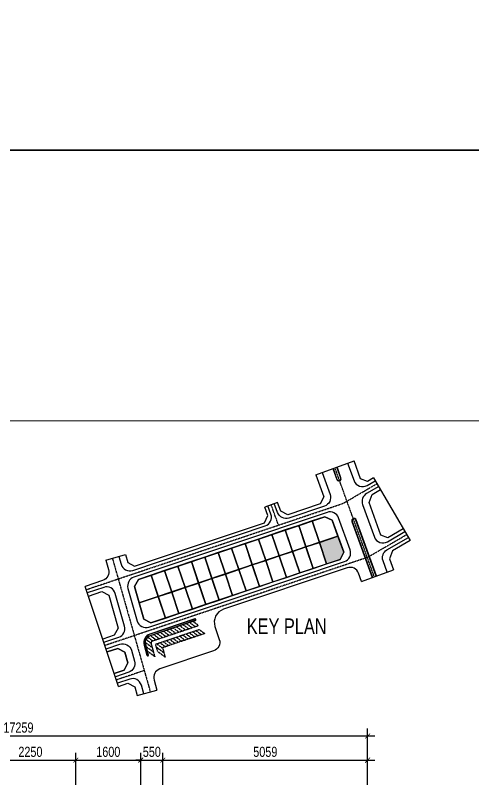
# Model space of a CAD drawing. Header units: millimetres. Extents: x 33748 to 451939, y -263262 to 62681.
# Drawn here: x 191669 to 202985, y -5513 to 13633 of the extents above; entities that cross this region are included whole.
import ezdxf

# ---------------------------------------------------------------- set-up
doc = ezdxf.new("R2010")
doc.units = ezdxf.units.MM
doc.header["$PDMODE"] = 98
doc.linetypes.add('ACAD_ISO10W100', pattern=[18.5, 12, -3, 0.5, -3])
doc.linetypes.add('HIDDEN', pattern=[0.375, 0.25, -0.125])
doc.layers.get('Defpoints').update_dxf_attribs({"color": 202, "lineweight": 13})
doc.layers.add('-CONCRETE', color=1, linetype='Continuous', lineweight=35)
doc.layers.add('-TEXT', color=7, linetype='Continuous', lineweight=15)
for name, color, linetype in [('12. NET DIM', 9, 'Continuous'), ('loKBT', 42, 'Continuous'), ('net in mo', 159, 'Continuous')]:
    doc.layers.add(name, color=color, linetype=linetype)
doc.styles.add('AVANH', font='', dxfattribs={"width": 0.8})
doc.styles.add('kieuchuDim', font='arial.ttf', dxfattribs={"width": 0.75})
doc.styles.get('AVANH').set_extended_font_data('.VnAvantH')
doc.dimstyles.new('C_100A3', dxfattribs={"dimscale": 100, "dimtxt": 2.5, "dimasz": 1.2, "dimexe": 1.8, "dimexo": 0, "dimgap": 0.75, "dimtad": 1, "dimdec": 0, "dimzin": 0, "dimdsep": 46, "dimtxsty": 'AVANH', "dimblk": 'ARCHTICK', "dimcen": 0, "dimdle": 1.8, "dimclrd": 256, "dimclre": 256, "dimclrt": 7, "dimadec": 0, "dimazin": 0, "dimtfac": 0.0001, "dimtdec": 0, "dimtix": 1, "dimtmove": 2, "dimatfit": 3, "dimldrblk": 'ARCHTICK', "dimfxl": 1.8, "dimtolj": 1, "dimtzin": 0, "dimarcsym": 0})

# ---------------------------------------------------------------- blocks, each defined once
blk = doc.blocks.new('A$C50886B07')
at = {"layer": 'loKBT'}
h = blk.add_hatch(color=256, dxfattribs=at)
h.dxf.hatch_style = 1
h.paths.add_polyline_path([(7809, 4921), (7236, 4729), (7459, 4065), (7881, 4207), (7988, 4427)])
for p, q in [((8508, 6692), (8307, 7250)), ((8508, 6692), (8307, 7250)), ((8109, 7179), (8306, 6635)), ((8910, 6727), (8719, 6615)), ((8910, 6727), (8719, 6615)), ((8719, 6615), (8508, 6692)), ((8719, 6615), (8508, 6692)), ((8710, 6489), (8963, 6636))]:
    blk.add_line(p, q)
at = {"linetype": 'ACAD_ISO10W100', "ltscale": 0.75}
for p, q in [((8931, 3671), (7714, 7036)), ((8054, 5985), (9016, 6545)), ((33, 3271), (7860, 5898)), ((5973, 5264), (5746, 5893)), ((8716, 4265), (9931, 4972)), ((843, 4238), (2014, 115))]:
    blk.add_line(p, q, dxfattribs=at)
for points in [[(7122, 6821), (8307, 7250)], [(7122, 6821), (7369, 6139), (7262, 5919), (6266, 5584), (6041, 5693), (5943, 5964)], [(7122, 6821), (7369, 6139), (7262, 5919), (6266, 5584), (6041, 5693), (5943, 5964)], [(8910, 6727), (10036, 4790)], [(9825, 5153), (9348, 4876), (9138, 4952), (8773, 5961), (8864, 6214), (9121, 6363)], [(9825, 5153), (9348, 4876), (9138, 4952), (8773, 5961), (8864, 6214), (9121, 6363)], [(1247, 4353), (1317, 4108), (1530, 3995), (5536, 5339), (5643, 5560), (5548, 5821)], [(1247, 4353), (1317, 4108), (1530, 3995), (5536, 5339), (5643, 5560), (5548, 5821)], [(5943, 5964), (5548, 5821)], [(7014, 5392), (7459, 4065)], [(6184, 5114), (6630, 3786)], [(6599, 5253), (7044, 3926)], [(7809, 4921), (1671, 2861)], [(10036, 4790), (9494, 4474), (9402, 4222), (9524, 3885)], [(641, 4181), (1247, 4353)], [(8536, 3528), (9524, 3885)], [(1036, 285), (0, 3371)], [(100, 3072), (516, 3212), (730, 3099), (1017, 2087), (899, 1863), (546, 1745)], [(100, 3072), (516, 3212), (730, 3099), (1017, 2087), (899, 1863), (546, 1745)], [(902, 683), (1205, 785), (1323, 1009), (1227, 1346), (1014, 1459), (679, 1347)], [(679, 1347), (1014, 1459), (1227, 1346), (1323, 1009), (1205, 785), (902, 683)], [(1036, 285), (1320, 380), (1534, 267), (1610, 0)], [(1610, 0), (2216, 172)]]:
    blk.add_lwpolyline(points)
for points in [[(7648, 7012), (7771, 6672, 1), (7903, 6720), (7780, 7060)], [(7657, 7015), (7779, 6675, 1), (7895, 6717), (7772, 7057)], [(7319, 6893), (7566, 6212, -0.421043), (7391, 5851), (6296, 5484, -0.407417), (5944, 5654), (5844, 5928)], [(9068, 6454), (8694, 6237, 0.362457), (8572, 5899), (8935, 4896, 0.467936), (9339, 4749), (9878, 5063)], [(1045, 4296), (1114, 4054, 0.428104), (1472, 3865), (5566, 5238, 0.421043), (5740, 5599), (5647, 5857)], [(8997, 3694), (8372, 5424, 0.414214), (8282, 5466), (8282, 5466, 0.414214), (8240, 5376), (8865, 3647)], [(8989, 3691), (8363, 5421, 0.414214), (8285, 5458, 0.414214), (8248, 5379), (8874, 3650)], [(9326, 3813), (9201, 4160, -0.362457), (9323, 4497), (9984, 4881)], [(641, 4181), (722, 3894, -0.400458), (542, 3553), (0, 3371)], [(8536, 3528), (8447, 3776, 0.407417), (8094, 3946), (4275, 2664, 0.414214), (4010, 2132), (4144, 1734, -0.414214), (3967, 1379)], [(1220, 2142), (933, 3153, 0.428104), (574, 3342), (67, 3172)], [(2002, 1901, 0.400458), (1822, 1559), (1910, 1248, 0.414214), (1943, 1229, 0.414214), (1961, 1262), (1872, 1574, -0.400458), (2019, 1851), (3404, 2316, 0.414214), (3420, 2349, 0.414214), (3387, 2366), (2002, 1901)], [(579, 1645), (1040, 1800, 0.400458), (1220, 2142)], [(646, 1446), (1072, 1589, -0.428104), (1430, 1400)], [(1430, 1400), (1526, 1063, -0.400458), (1346, 721), (935, 583)], [(3967, 1379), (2308, 823, 0.400458), (2128, 481), (2216, 172)], [(1812, 57), (1737, 321, 0.428104), (1378, 510), (1002, 384)]]:
    blk.add_lwpolyline(points, format="xyb")
for points in [[(1505, 3654, 0.400458), (1324, 3312), (1611, 2301, 0.428104), (1970, 2112), (8010, 4139, 0.421043), (8185, 4500), (7827, 5487, 0.407417), (7475, 5658)], [(2005, 1893, 0.400458), (1830, 1562), (1919, 1250, 0.414214), (1940, 1238, 0.414214), (1952, 1259), (1864, 1571, -0.400458), (2016, 1860), (3401, 2325, 0.414214), (3412, 2347, 0.414214), (3390, 2358)]]:
    blk.add_lwpolyline(points, format="xyb", close=True)
for points in [[(2028, 2242), (1814, 2355), (1527, 3366), (1645, 3590), (7405, 5523), (7631, 5415), (7988, 4427), (7881, 4207)], [(2028, 2242), (1814, 2355), (1527, 3366), (1645, 3590), (7405, 5523), (7631, 5415), (7988, 4427), (7881, 4207)], [(7631, 5415), (7405, 5523), (7014, 5392), (7236, 4729), (7809, 4921)], [(7014, 5392), (6599, 5253), (6822, 4589), (7236, 4729)], [(6184, 5114), (5769, 4975), (5992, 4311), (6407, 4450)], [(6599, 5253), (6184, 5114), (6407, 4450), (6822, 4589)], [(5355, 4835), (4940, 4696), (5163, 4033), (5577, 4172)], [(5769, 4975), (5355, 4835), (5577, 4172), (5992, 4311)], [(7809, 4921), (7236, 4729), (7459, 4065), (7881, 4207), (7988, 4427)], [(4525, 4557), (4110, 4418), (4333, 3754), (4748, 3893)], [(4940, 4696), (4525, 4557), (4748, 3893), (5163, 4033)], [(6822, 4589), (6407, 4450), (6630, 3786), (7044, 3926)], [(7236, 4729), (6822, 4589), (7044, 3926), (7459, 4065)], [(4110, 4418), (3696, 4279), (3918, 3615), (4333, 3754)], [(5992, 4311), (5577, 4172), (5800, 3508), (6215, 3647)], [(6407, 4450), (5992, 4311), (6215, 3647), (6630, 3786)], [(3281, 4139), (2866, 4000), (3089, 3337), (3504, 3476)], [(3696, 4279), (3281, 4139), (3504, 3476), (3918, 3615)], [(5577, 4172), (5163, 4033), (5385, 3369), (5800, 3508)], [(2451, 3861), (2037, 3722), (2259, 3058), (2674, 3197)], [(2866, 4000), (2451, 3861), (2674, 3197), (3089, 3337)], [(4748, 3893), (4333, 3754), (4556, 3091), (4971, 3230)], [(5163, 4033), (4748, 3893), (4971, 3230), (5385, 3369)], [(2037, 3722), (1645, 3590), (1527, 3366), (1671, 2861), (2259, 3058)], [(3918, 3615), (3504, 3476), (3726, 2812), (4141, 2951)], [(4333, 3754), (3918, 3615), (4141, 2951), (4556, 3091)], [(3504, 3476), (3089, 3337), (3312, 2673), (3726, 2812)], [(2674, 3197), (2259, 3058), (2482, 2395), (2897, 2534)], [(3089, 3337), (2674, 3197), (2897, 2534), (3312, 2673)], [(2259, 3058), (1671, 2861), (1814, 2355), (2028, 2242), (2482, 2395)]]:
    blk.add_lwpolyline(points, close=True)
at = {"ltscale": 5}
for points in [[(5355, 4835), (5800, 3508)], [(5769, 4975), (6215, 3647)], [(4525, 4557), (4971, 3230)], [(4940, 4696), (5385, 3369)], [(4110, 4418), (4556, 3091)], [(3281, 4139), (3726, 2812)], [(3696, 4279), (4141, 2951)], [(2451, 3861), (2897, 2534)], [(2866, 4000), (3312, 2673)], [(2037, 3722), (2482, 2395)]]:
    blk.add_lwpolyline(points, dxfattribs=at)
at = {"linetype": 'ACAD_ISO10W100', "ltscale": 0.75}
for points in [[(8716, 4265), (612, 1546)], [(1827, 772), (969, 484)]]:
    blk.add_lwpolyline(points, dxfattribs=at)
at = {"linetype": 'HIDDEN', "ltscale": 5}
blk.add_lwpolyline([(1929, 1373), (2160, 1201), (2041, 1621, -0.400458), (2075, 1686), (3503, 2165), (3332, 2292)], format="xyb", dxfattribs=at)
for points in [[(2928, 2157), (3099, 2029)], [(3029, 2191), (3200, 2063)], [(3130, 2224), (3301, 2097)], [(3231, 2258), (3402, 2131)], [(2243, 1358), (2177, 1591), (3522, 2042), (3693, 1915), (2391, 1478), (2473, 1186), (2243, 1358)], [(2221, 1919), (2392, 1792)], [(2322, 1953), (2493, 1826)], [(2423, 1987), (2594, 1860)], [(2524, 2021), (2695, 1894)], [(2625, 2055), (2796, 1928)], [(2726, 2089), (2897, 1962)], [(2827, 2123), (2998, 1996)], [(3219, 1940), (3390, 1813)], [(3320, 1974), (3491, 1847)], [(3421, 2008), (3592, 1881)], [(1885, 1733), (2042, 1616)], [(1937, 1803), (2089, 1690)], [(2019, 1851), (2190, 1724)], [(2120, 1885), (2291, 1758)], [(2512, 1703), (2683, 1576)], [(2613, 1737), (2784, 1610)], [(2714, 1771), (2885, 1644)], [(2815, 1805), (2986, 1678)], [(2916, 1839), (3087, 1712)], [(3017, 1873), (3188, 1745)], [(3118, 1907), (3289, 1779)], [(1862, 1641), (2081, 1478)], [(1890, 1511), (2121, 1340)], [(2204, 1496), (2434, 1325)], [(2209, 1601), (2395, 1463)], [(2310, 1635), (2481, 1508)], [(2411, 1669), (2582, 1542)]]:
    blk.add_lwpolyline(points, dxfattribs=at)
blk.add_arc((8569, 6731), 280, 199.8843, 300.1907)
at = {"linetype": 'ACAD_ISO10W100', "ltscale": 0.75}
blk.add_arc((7526, 6893), 1050, 288.5515, 300.1907, dxfattribs=at)
blk = doc.blocks.new('_ARCHTICK')
at = {"const_width": 0.15}
blk.add_lwpolyline([(-0.5, -0.5), (0.5, 0.5)], dxfattribs=at)
blk = doc.blocks.new('*D110')
at = {"layer": '12. NET DIM', "lineweight": -2, "transparency": 16777216}
for p, q in [((195312, -5373), (195312, -4583)), ((200370, -5373), (200370, -4583)), ((195132, -4763), (200550, -4763))]:
    blk.add_line(p, q, dxfattribs=at)
at = {"layer": 'Defpoints', "color": 0, "transparency": 16777216}
for p in [(200370, -4763), (195312, -5373), (200370, -5373)]:
    blk.add_point(p, dxfattribs=at)
at = {"layer": '12. NET DIM', "lineweight": -2, "transparency": 16777216, "xscale": 120, "yscale": 120, "zscale": 120, "rotation": 180}
blk.add_blockref('_ARCHTICK', (195312, -4763), dxfattribs=at)
at = {"layer": '12. NET DIM', "lineweight": -2, "transparency": 16777216, "xscale": 120, "yscale": 120, "zscale": 120}
blk.add_blockref('_ARCHTICK', (200370, -4763), dxfattribs=at)
at = {"layer": '12. NET DIM', "color": 7, "transparency": 16777216, "insert": (197841, -4559), "char_height": 250, "attachment_point": 5, "style": 'AVANH'}
blk.add_mtext('\\A1;5059', dxfattribs=at)
blk = doc.blocks.new('*D112')
at = {"layer": '12. NET DIM', "lineweight": -2, "transparency": 16777216}
for p, q in [((183112, -5373), (183112, -3983)), ((200370, -5373), (200370, -3983)), ((182932, -4163), (200550, -4163))]:
    blk.add_line(p, q, dxfattribs=at)
at = {"layer": 'Defpoints', "color": 0, "transparency": 16777216}
for p in [(200370, -4163), (183112, -5373), (200370, -5373)]:
    blk.add_point(p, dxfattribs=at)
at = {"layer": '12. NET DIM', "lineweight": -2, "transparency": 16777216, "xscale": 120, "yscale": 120, "zscale": 120, "rotation": 180}
blk.add_blockref('_ARCHTICK', (183112, -4163), dxfattribs=at)
at = {"layer": '12. NET DIM', "lineweight": -2, "transparency": 16777216, "xscale": 120, "yscale": 120, "zscale": 120}
blk.add_blockref('_ARCHTICK', (200370, -4163), dxfattribs=at)
at = {"layer": '12. NET DIM', "color": 7, "transparency": 16777216, "insert": (191741, -3959), "char_height": 250, "attachment_point": 5, "style": 'AVANH'}
blk.add_mtext('\\A1;17259', dxfattribs=at)
blk = doc.blocks.new('*D472')
at = {"layer": '12. NET DIM', "lineweight": -2, "transparency": 16777216}
for p, q in [((190912, -5373), (190912, -4583)), ((193162, -5373), (193162, -4583)), ((190732, -4763), (193342, -4763))]:
    blk.add_line(p, q, dxfattribs=at)
at = {"layer": 'Defpoints', "color": 0, "transparency": 16777216}
for p in [(193162, -4763), (190912, -5373), (193162, -5373)]:
    blk.add_point(p, dxfattribs=at)
at = {"layer": '12. NET DIM', "lineweight": -2, "transparency": 16777216, "xscale": 120, "yscale": 120, "zscale": 120, "rotation": 180}
blk.add_blockref('_ARCHTICK', (190912, -4763), dxfattribs=at)
at = {"layer": '12. NET DIM', "lineweight": -2, "transparency": 16777216, "xscale": 120, "yscale": 120, "zscale": 120}
blk.add_blockref('_ARCHTICK', (193162, -4763), dxfattribs=at)
at = {"layer": '12. NET DIM', "color": 7, "transparency": 16777216, "insert": (192037, -4559), "char_height": 250, "attachment_point": 5, "style": 'AVANH'}
blk.add_mtext('\\A1;2250', dxfattribs=at)
blk = doc.blocks.new('*D473')
at = {"layer": '12. NET DIM', "lineweight": -2, "transparency": 16777216}
for p, q in [((193162, -5373), (193162, -4583)), ((194762, -5373), (194762, -4583)), ((192982, -4763), (194942, -4763))]:
    blk.add_line(p, q, dxfattribs=at)
at = {"layer": 'Defpoints', "color": 0, "transparency": 16777216}
for p in [(194762, -4763), (193162, -5373), (194762, -5373)]:
    blk.add_point(p, dxfattribs=at)
at = {"layer": '12. NET DIM', "lineweight": -2, "transparency": 16777216, "xscale": 120, "yscale": 120, "zscale": 120, "rotation": 180}
blk.add_blockref('_ARCHTICK', (193162, -4763), dxfattribs=at)
at = {"layer": '12. NET DIM', "lineweight": -2, "transparency": 16777216, "xscale": 120, "yscale": 120, "zscale": 120}
blk.add_blockref('_ARCHTICK', (194762, -4763), dxfattribs=at)
at = {"layer": '12. NET DIM', "color": 7, "transparency": 16777216, "insert": (193962, -4559), "char_height": 250, "attachment_point": 5, "style": 'AVANH'}
blk.add_mtext('\\A1;1600', dxfattribs=at)
blk = doc.blocks.new('*D474')
at = {"layer": '12. NET DIM', "lineweight": -2, "transparency": 16777216}
for p, q in [((194762, -5373), (194762, -4583)), ((195312, -5373), (195312, -4583)), ((194762, -4763), (194642, -4763)), ((194762, -4763), (195312, -4763)), ((195312, -4763), (195432, -4763))]:
    blk.add_line(p, q, dxfattribs=at)
at = {"layer": 'Defpoints', "color": 0, "transparency": 16777216}
for p in [(195312, -4763), (194762, -5373), (195312, -5373)]:
    blk.add_point(p, dxfattribs=at)
at = {"layer": '12. NET DIM', "lineweight": -2, "transparency": 16777216, "xscale": 120, "yscale": 120, "zscale": 120}
blk.add_blockref('_ARCHTICK', (194762, -4763), dxfattribs=at)
at = {"layer": '12. NET DIM', "lineweight": -2, "transparency": 16777216, "xscale": 120, "yscale": 120, "zscale": 120, "rotation": 180}
blk.add_blockref('_ARCHTICK', (195312, -4763), dxfattribs=at)
at = {"layer": '12. NET DIM', "color": 7, "transparency": 16777216, "insert": (195037, -4559), "char_height": 250, "attachment_point": 5, "style": 'AVANH'}
blk.add_mtext('\\A1;550', dxfattribs=at)

msp = doc.modelspace()

# ---------------------------------------------------------------- linework, layer by layer
at = {"layer": '-CONCRETE', "color": 1}
for points in [[(123413.8, 62681.4), (451939.1, 62681.4), (451939.1, 10302.6), (123413.8, 10302.6)], [(123413.8, 10302.6), (451939.1, 10302.6), (451939.1, -42076.2), (123413.8, -42076.2)]]:
    msp.add_lwpolyline(points, close=True, dxfattribs=at)
at = {"layer": 'Defpoints'}
msp.add_lwpolyline([(226907.2, -29645.1), (226907.2, 3618.9), (179867.2, 3618.9), (179867.2, -29645.1)], close=True, dxfattribs=at)

# ---------------------------------------------------------------- block references
at = {"layer": 'net in mo', "xscale": 0.8, "yscale": 0.8, "zscale": 0.8}
msp.add_blockref('A$C50886B07', (193388.6, -3168), dxfattribs=at)

# ---------------------------------------------------------------- texts
at = {"layer": '-TEXT', "color": 4, "style": 'kieuchuDim', "width": 0.75}
msp.add_text('KEY PLAN', height=385, dxfattribs=at).set_placement((197382.1, -1647.2))

# ---------------------------------------------------------------- dimensions: what is measured, and where the dimension line sits
at = {"layer": '12. NET DIM'}
for base, p1, p2, picture, middle in [((200370.4469, -4163.1262), (183111.938, -5373.4338), (200370.4469, -5373.4338), '*D112', (191741.1925, -3958.8301)), ((193161.6, -4763.1), (190911.6, -5373.4), (193161.6, -5373.4), '*D472', (192036.6, -4558.8)), ((194761.6, -4763.1), (193161.6, -5373.4), (194761.6, -5373.4), '*D473', (193961.6, -4558.8)), ((195311.9, -4763.1), (194761.6, -5373.4), (195311.9, -5373.4), '*D474', (195036.8, -4558.8)), ((200370.4469, -4763.1262), (195311.938, -5373.4338), (200370.4469, -5373.4338), '*D110', (197841.1925, -4558.8301))]:
    dim = msp.add_linear_dim(base=base, p1=p1, p2=p2, dimstyle='C_100A3', dxfattribs=at)
    dim.commit()
    dim.dimension.update_dxf_attribs({"geometry": picture, "text_midpoint": middle})

doc.saveas('drawing.dxf')
